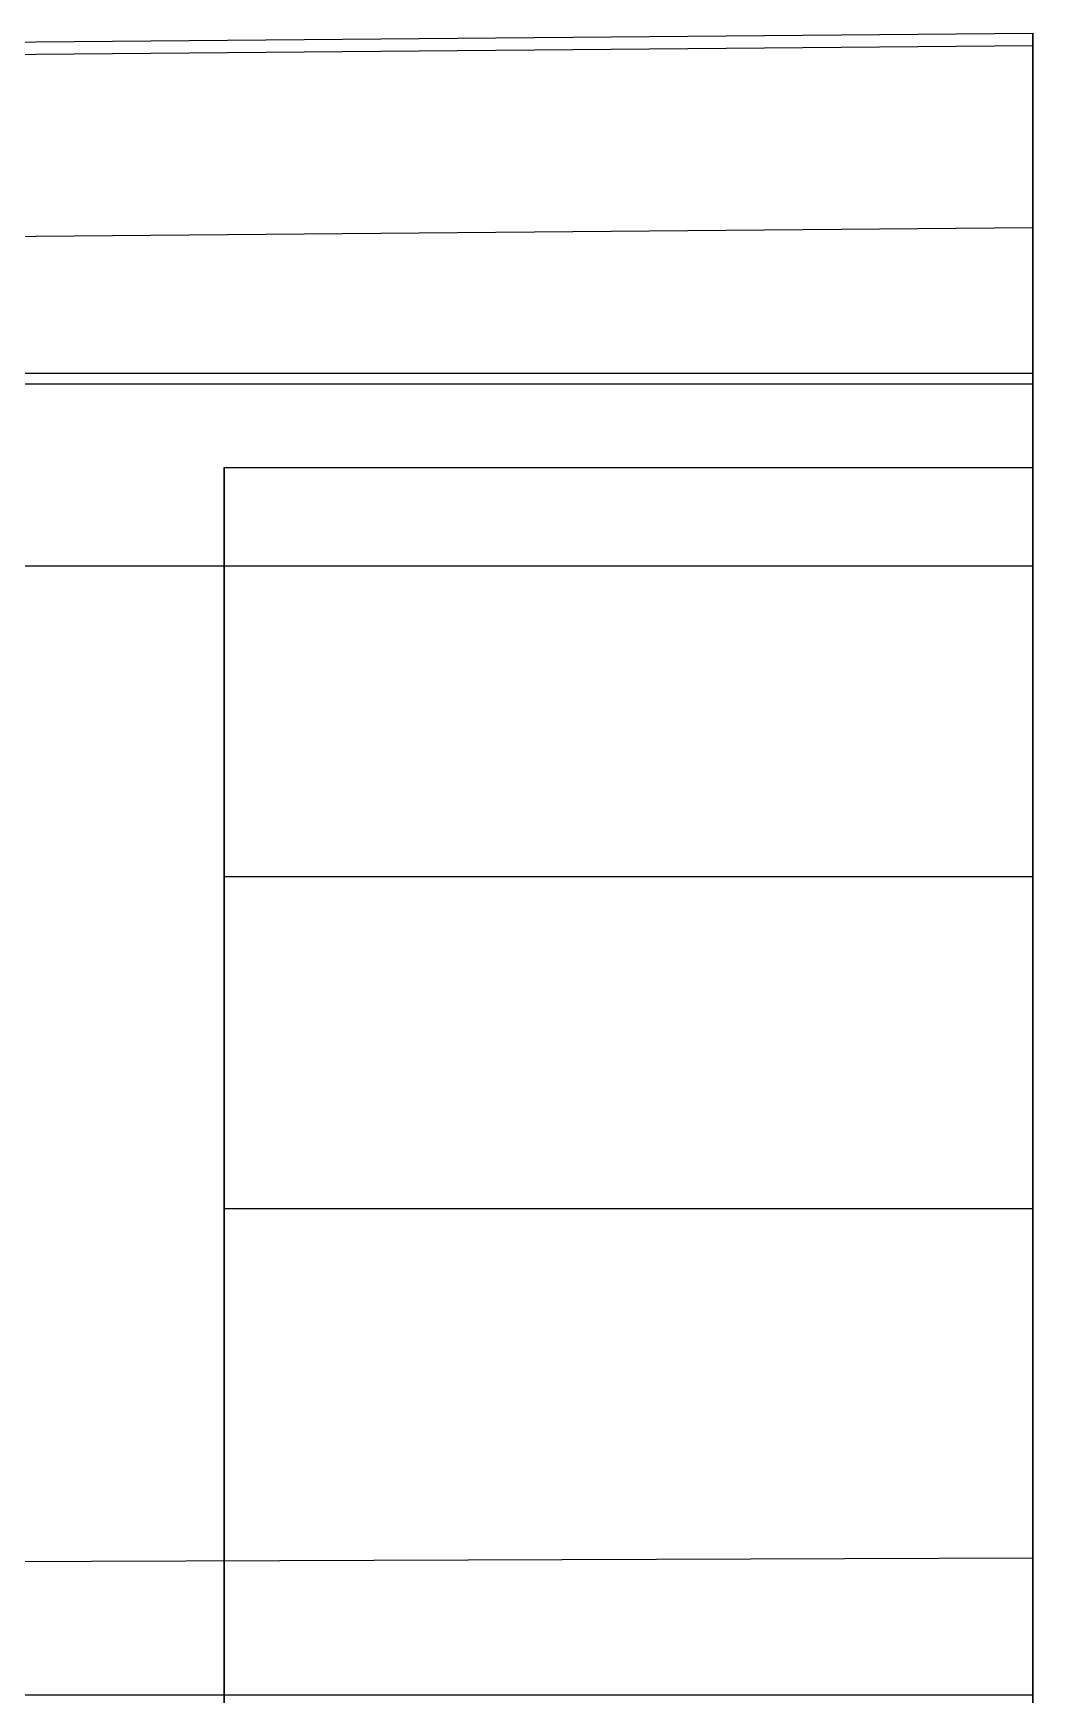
# Model space of a CAD drawing. Extents: x 0 to 702, y -13 to 12.
# Drawn here: x 698.48 to 702, y 5.58 to 11.43 of the extents above; entities that cross this region are included whole.
import ezdxf

# ---------------------------------------------------------------- set-up
doc = ezdxf.new("R2010")
doc.units = 0
doc.layers.get('0').update_dxf_attribs({"linetype": 'CONTINUOUS'})

# ---------------------------------------------------------------- blocks, each defined once
blk = doc.blocks.new('*U1')
at = {"extrusion": (-1, 0, 0)}
for p, q in [((699.15, 9.9048, 10.3025), (699.15, 9.1897, 15.0339)), ((699.15, 1.2668, 2.5479), (699.15, 7.2931, 3.6752))]:
    blk.add_line(p, q, dxfattribs=at)
for p, q in [((699.15, 9.9048, 10.3025), (702, 9.9048, 10.3025)), ((699.15, 8.463, 19.8413), (702, 8.463, 19.8413)), ((699.15, 7.2931, 3.6752), (702, 7.2931, 3.6752))]:
    blk.add_line(p, q)
at = {"extrusion": (0, 0.988768, 0.149458)}
for p, q in [((699.15, 9.9048, 10.3025), (702, 9.9048, 10.3025)), ((699.15, 9.9048, 10.3025), (699.15, 9.1897, 15.0339)), ((702, 9.9048, 10.3025), (702, 8.463, 19.8413)), ((699.15, 9.1897, 15.0339), (699.15, 8.463, 19.8413)), ((699.15, 8.463, 19.8413), (702, 8.463, 19.8413))]:
    blk.add_line(p, q, dxfattribs=at)
at = {"extrusion": (1, 0, 0)}
for p, q in [((702, 9.9048, 10.3025), (702, 8.463, 19.8413)), ((699.15, 9.1897, 15.0339), (699.15, 8.463, 19.8413)), ((702, 1.2668, 2.5479), (702, 7.2931, 3.6752))]:
    blk.add_line(p, q, dxfattribs=at)
at = {"extrusion": (0, 0.183875, -0.98295)}
for p, q in [((699.15, 7.2931, 3.6752), (702, 7.2931, 3.6752)), ((699.15, 1.2668, 2.5479), (699.15, 7.2931, 3.6752)), ((702, 1.2668, 2.5479), (702, 7.2931, 3.6752))]:
    blk.add_line(p, q, dxfattribs=at)
at = {"extrusion": (-1, 0, 0)}
for centre, radius, start, end in [((2.0623, 11.1904, -699.15), 12, 184.24305, 218.77494), ((0.7647, 15.9879, -699.15), 10, 157.33461, 185.47435), ((0.7647, 15.9879, -699.15), 10, 185.47435, 237.53244), ((0.7647, 15.9879, -699.15), 10, 185.47435, 237.53244)]:
    blk.add_arc(centre, radius, start, end, dxfattribs=at)
at = {"extrusion": (1, 0, 0)}
for centre, radius, start, end in [((-2.0623, 11.1904, 699.15), 12, 321.22506, 355.75695), ((-2.0623, 11.1904, 702), 12, 321.22506, 355.75695), ((-2.0623, 11.1904, 702), 12, 321.22506, 355.75695), ((-0.7647, 15.9879, 699.15), 10, 354.52565, 22.66539), ((-0.7647, 15.9879, 702), 10, 22.66539, 90.52575), ((-0.7647, 15.9879, 702), 10, 22.66539, 90.52575)]:
    blk.add_arc(centre, radius, start, end, dxfattribs=at)
blk = doc.blocks.new('*U4')
for p, q in [((694.04701, 11.365445, 9.692515), (702, 11.43485, 9.692515)), ((694.04701, 11.365445, 9.692515), (702, 11.43485, 9.692515)), ((693.633359, 11.31923, 10.563636), (702, 11.391897, 10.570761)), ((691.90019, 10.662324, 17.10829), (702, 10.750043, 17.116891)), ((694.438701, 10.199481, 10.453844), (702, 10.199481, 10.453844)), ((694.825524, 10.236717, 9.692515), (702, 10.236717, 9.692515)), ((694.825524, 10.236717, 9.692515), (702, 10.236717, 9.692515)), ((692.561943, 9.557628, 16.999973), (702, 9.557628, 16.999973)), ((696.346448, 6.0431, 1.501368), (702, 6.062989, 1.456217)), ((696.346448, 6.0431, 1.501368), (702, 6.062989, 1.456217)), ((696.970432, 5.57999, 2.552682), (702, 5.57999, 2.552682)), ((696.970432, 5.57999, 2.552682), (702, 5.57999, 2.552682))]:
    blk.add_line(p, q)
at = {"extrusion": (-0.008727, 0.99519, 0.097579)}
for p, q in [((693.633359, 11.31923, 10.563636), (702, 11.391897, 10.570761)), ((702, 11.391897, 10.570761), (702, 10.750043, 17.116891)), ((691.90019, 10.662324, 17.10829), (702, 10.750043, 17.116891))]:
    blk.add_line(p, q, dxfattribs=at)
at = {"extrusion": (1, 0, 0)}
for p, q in [((702, 11.391897, 10.570761), (702, 10.750043, 17.116891)), ((702, 10.199481, 10.453844), (702, 9.557628, 16.999973))]:
    blk.add_line(p, q, dxfattribs=at)
at = {"extrusion": (0, -0.995227, -0.097583)}
for p, q in [((694.438701, 10.199481, 10.453844), (702, 10.199481, 10.453844)), ((702, 10.199481, 10.453844), (702, 9.557628, 16.999973)), ((692.561943, 9.557628, 16.999973), (702, 9.557628, 16.999973))]:
    blk.add_line(p, q, dxfattribs=at)
at = {"extrusion": (1, 0, 0)}
for centre, radius, start, end in [((2.43485, 9.692515, 702), 9, 293.7737831, 0), ((2.43485, 9.692515, 702), 9, 0, 5.6), ((2.43485, 9.692515, 702), 9, 0, 5.6), ((2.43485, 9.692515, 702), 9, 293.7737831, 0), ((-0.764738, 15.987856, 702), 11.57, 5.6, 180), ((-0.764738, 15.987856, 702), 11.57, 5.6, 180), ((2.43485, 9.692515, 702), 7.801867, 0, 5.6), ((2.43485, 9.692515, 702), 7.801867, 0, 5.6), ((2.43485, 9.692515, 702), 7.801867, 293.7737831, 0), ((2.43485, 9.692515, 702), 7.801867, 293.7737831, 0), ((-0.764738, 15.987856, 702), 10.371867, 5.6, 191.6), ((-0.764738, 15.987856, 702), 10.371867, 5.6, 191.6), ((-0.987695, 17.462089, 702), 17.49, 263.4262169, 293.7737831), ((-0.987695, 17.462089, 702), 17.49, 263.4262169, 293.7737831)]:
    blk.add_arc(centre, radius, start, end, dxfattribs=at)

msp = doc.modelspace()

# ---------------------------------------------------------------- block references
for name in ['*U4', '*U1']:
    msp.add_blockref(name, (0, 0))

doc.saveas('drawing.dxf')
